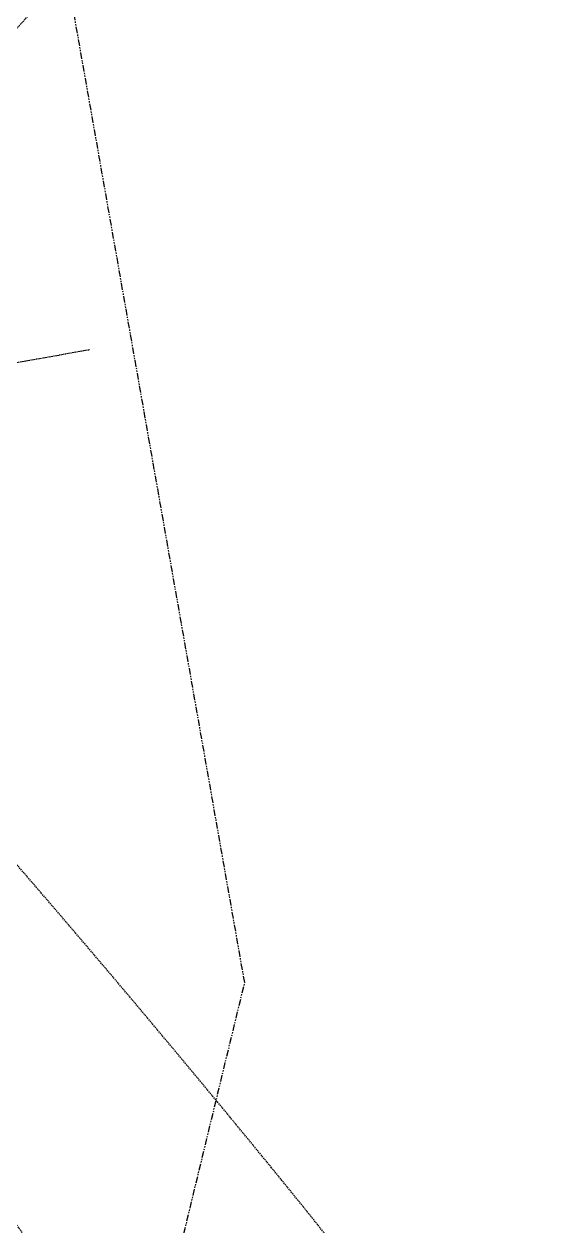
# Model space of a CAD drawing. Header units: millimetres. Extents: x 26027 to 581921, y 7230 to 233891.
# Drawn here: x 455559 to 456052, y 144429 to 145582 of the extents above; entities that cross this region are included whole.
import ezdxf

# ---------------------------------------------------------------- set-up
doc = ezdxf.new("R2010")
doc.units = ezdxf.units.MM
doc.header["$LTSCALE"] = 5
for name, pattern in [('AXES2', [1.125, 0.75, -0.125, 0.125, -0.125]), ('CACHE', [0.375, 0.25, -0.125]), ('FANTOME', [2.5, 1.25, -0.25, 0.25, -0.25, 0.25, -0.25])]:
    doc.linetypes.add(name, pattern=pattern)
for name, color, linetype, lineweight in [('GE-CLEARANCE', 83, 'FANTOME', 30), ('GE-EQUIPMENT_INSERTION', 140, 'Continuous', 30), ('GE-MAIN_AXIS', 83, 'AXES2', 30), ('GE-MM-SCATTER_LINES', 222, 'CACHE', 30)]:
    doc.layers.add(name, color=color, linetype=linetype, lineweight=lineweight)

# ---------------------------------------------------------------- blocks, each defined once
blk = doc.blocks.new('GE-EUR02909')
at = {"layer": 'GE-CLEARANCE'}
blk.add_lwpolyline([(-367, 1538), (-1025, 1538), (-1425, 624), (-1425, -3055.6), (-500, -4055.6), (500, -4055.6), (1425, -3055.6), (1425, -883.2), (1935.1, -384), (1935.1, 624), (1025, 1538), (367, 1538)], dxfattribs=at)
at = {"layer": 'GE-MAIN_AXIS'}
blk.add_line((1383.9, 0), (-1383.9, 0), dxfattribs=at)
blk = doc.blocks.new('GE-EUR02460')
at = {"layer": 'GE-MM-SCATTER_LINES'}
for points in [[(-2657.8, -1614.2, -0.03216), (-1967.8, -837.7, -0.045456), (-931.8, 0, -0.017391), (-1419.6, 803.5, -0.062199), (-1906.1, 1991.6, -0.077787)], [(-1466.8, 1888.6, 0.088425), (-1436.2, 1557.8, 0.041082), (-1231.5, 957, 0.040906), (-971.9, 450.3, 0.047008), (-626.7, 0, -0.002807), (-759.6, -108.2, 0.012361), (-1413.7, -644.2, 0.041749), (-1766.4, -1026.9, 0.085647), (-1925.7, -1345.5, 0.077165), (-1943.4, -1646.5, 0.130435)], [(887.4, 0, -0.018319), (1569.1, -559.3, -0.025066), (2044, -1012.8, -0.032472), (2545.1, -1597.2, -0.070239), (2870.7, -2176.7, -0.121658), (2917.2, -2556.4, -0.150558), (2802.2, -2792.6, -0.136905), (2240.2, -3048.3, -0.042121), (1094, -3155.9, -0.012265), (-0.1, -3172.3, -0.012265), (-1094.1, -3155.9, -0.042121), (-2240.3, -3048.3, -0.136905), (-2802.4, -2792.6, -0.150558), (-2917.3, -2556.4, -0.121658), (-2870.9, -2176.7, -0.070239), (-2545.2, -1597.2, -0.032472), (-2044.1, -1012.8, -0.025066), (-1569.2, -559.3, -0.018319), (-887.5, 0)]]:
    blk.add_lwpolyline(points, format="xyb", dxfattribs=at)

msp = doc.modelspace()

# ---------------------------------------------------------------- block references
at = {"layer": 'GE-EQUIPMENT_INSERTION', "rotation": 189.9999999999998}
msp.add_blockref('GE-EUR02909', (454259.3, 145029.8), dxfattribs=at)

# ---------------------------------------------------------------- next in the draw order: block references
msp.add_blockref('GE-EUR02460', (454259.3, 145029.8), dxfattribs=at)

doc.saveas('drawing.dxf')
